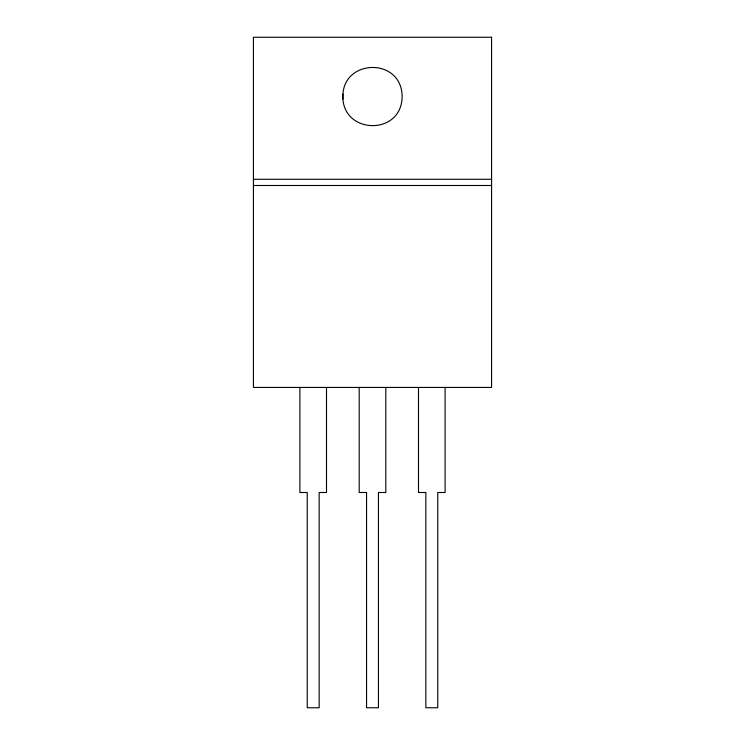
<?xml version="1.0" encoding="UTF-8"?>
<svg xmlns="http://www.w3.org/2000/svg" width="745" height="745" viewBox="0 0 745 745"><rect width="100%" height="100%" fill="white"/><g stroke="black" fill="none" stroke-linecap="round" stroke-linejoin="round"><path stroke-width="1.12" d="M342.961 94.038C339.953 134.351 401.695 137.033 402.151 96.552C401.704 56.089 339.971 58.715 342.961 99.066M253.43 179.284L491.57 179.284M253.43 185.496L491.57 185.496M445.11 387.437L445.11 492.501L437.753 492.501L437.753 707.75L425.842 707.75L425.842 492.501L418.494 492.501L418.494 387.437M385.808 387.437L385.808 492.501L378.451 492.501L378.451 707.75L366.549 707.75L366.549 492.501L359.192 492.501L359.192 387.437M326.506 387.437L326.506 492.501L319.158 492.501L319.158 707.75L307.247 707.75L307.247 492.501L299.89 492.501L299.89 387.437M491.57 37.25L253.43 37.25L253.43 387.437L491.57 387.437L491.57 37.25"/></g></svg>
